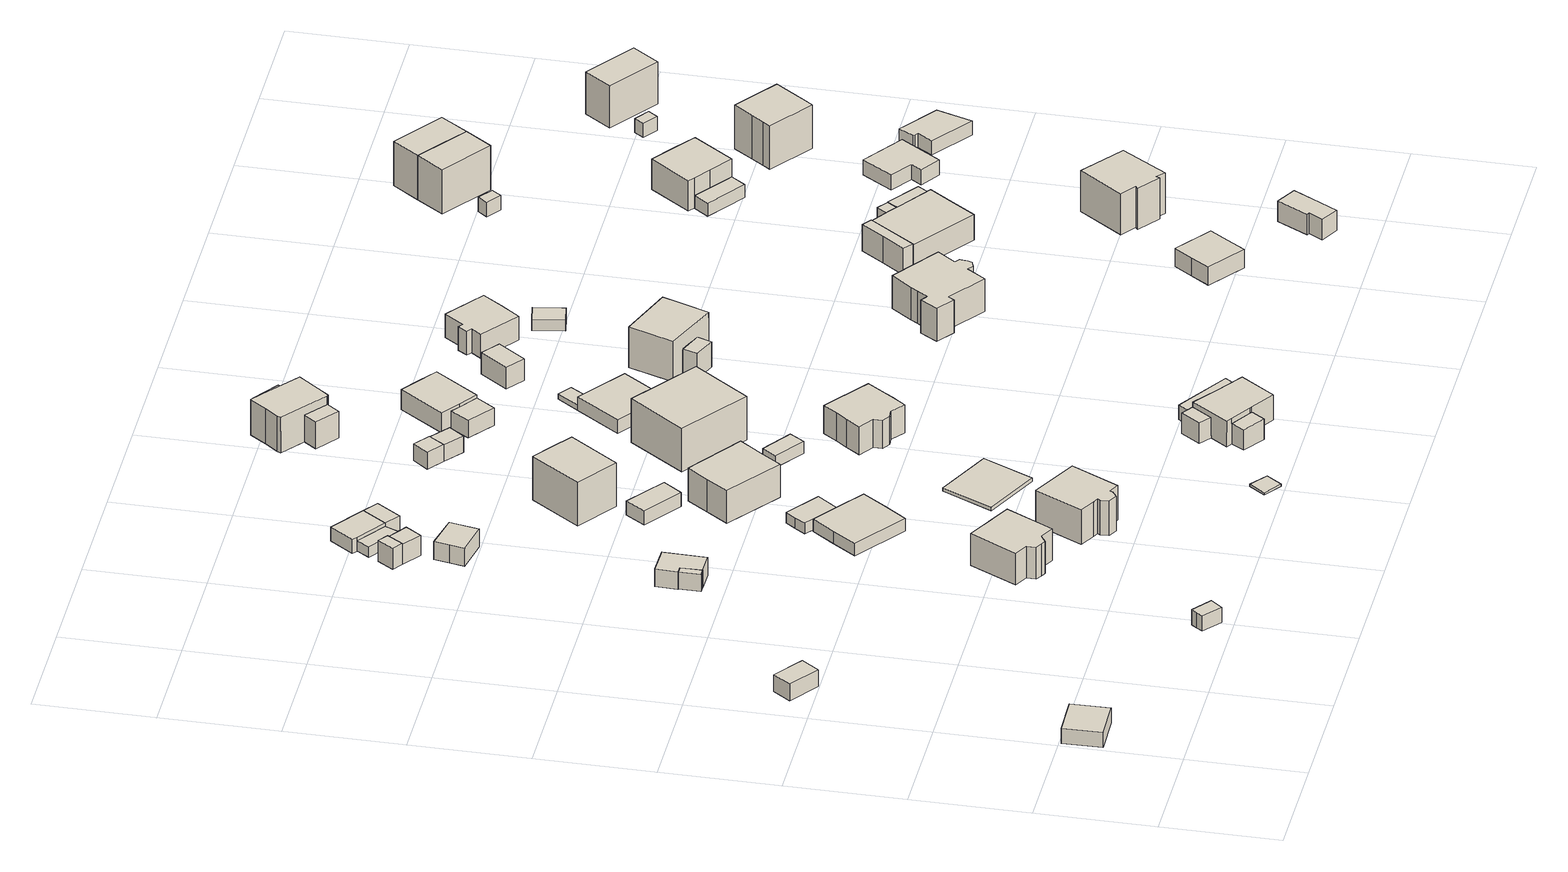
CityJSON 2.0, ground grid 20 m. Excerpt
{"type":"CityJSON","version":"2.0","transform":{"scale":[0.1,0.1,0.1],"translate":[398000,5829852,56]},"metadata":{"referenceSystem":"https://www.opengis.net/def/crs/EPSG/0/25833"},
"CityObjects":{
"building1":{"type":"Building","attributes":{"Gemeindeschluessel":"11000003","BezugspunktDach":"2200","function":"31001_1313","measuredHeight":2.83,"storeysAboveGround":1},"address":[{"country":"Germany","locality":"Berlin","thoroughfareNumber":"16 (2)","thoroughfareName":"An der Laake"}],"geometry":[{"type":"Solid","lod":"1","boundaries":[[[[0,1,2,3]],[[4,5,6,7]],[[4,7,3,2]],[[5,4,2,1]],[[6,5,1,0]],[[7,6,0,3]]]]}]},
"building2":{"type":"Building","attributes":{"Gemeindeschluessel":"11000003","BezugspunktDach":"2200","function":"31001_1313","measuredHeight":3.08,"storeysAboveGround":1},"address":[{"country":"Germany","locality":"Berlin","thoroughfareNumber":"11","thoroughfareName":"An der Laake"}],"geometry":[{"type":"Solid","lod":"1","boundaries":[[[[8,9,10,11]],[[12,13,14,15]],[[12,15,11,10]],[[13,12,10,9]],[[14,13,9,8]],[[15,14,8,11]]]]}]},
"building3":{"type":"Building","attributes":{"Gemeindeschluessel":"11000003","BezugspunktDach":"2200","function":"31001_2723","measuredHeight":3.13,"storeysAboveGround":1},"address":[{"country":"Germany","locality":"Berlin","thoroughfareNumber":"18 (1)","thoroughfareName":"An der Laake"}],"geometry":[{"type":"Solid","lod":"1","boundaries":[[[[16,17,18,19,20]],[[21,22,23,24,25]],[[21,25,20,19]],[[22,21,19,18]],[[23,22,18,17]],[[24,23,17,16]],[[25,24,16,20]]]]}]},
"building4":{"type":"Building","attributes":{"Gemeindeschluessel":"11000003","BezugspunktDach":"2200","function":"51009_1610","measuredHeight":3.19,"storeysAboveGround":0},"address":[{"country":"Germany","locality":"Berlin"}],"geometry":[{"type":"Solid","lod":"1","boundaries":[[[[26,27,28,29]],[[30,31,32,33]],[[30,33,29,28]],[[31,30,28,27]],[[32,31,27,26]],[[33,32,26,29]]]]}]},
"building5":{"type":"Building","attributes":{"Gemeindeschluessel":"11000003","BezugspunktDach":"2200","function":"31001_1313","measuredHeight":3.3,"storeysAboveGround":1},"address":[{"country":"Germany","locality":"Berlin","thoroughfareNumber":"17","thoroughfareName":"An der Laake"}],"geometry":[{"type":"Solid","lod":"1","boundaries":[[[[27,26,34,35,36,28]],[[37,38,39,40,41,42]],[[37,42,28,36]],[[38,37,36,35]],[[39,38,35,34]],[[40,39,34,26]],[[41,40,26,27]],[[42,41,27,28]]]]}]},
"building6":{"type":"Building","attributes":{"Gemeindeschluessel":"11000003","BezugspunktDach":"2200","function":"31001_1010","measuredHeight":8.3,"storeysAboveGround":1},"address":[{"country":"Germany","locality":"Berlin","thoroughfareNumber":"19","thoroughfareName":"An der Laake"}],"geometry":[{"type":"Solid","lod":"1","boundaries":[[[[43,44,45,46,47,48,49,50,51,52]],[[53,54,55,56,57,58,59,60,61,62]],[[53,62,52,51]],[[54,53,51,50]],[[55,54,50,49]],[[56,55,49,48]],[[57,56,48,47]],[[58,57,47,46]],[[59,58,46,45]],[[60,59,45,44]],[[61,60,44,43]],[[62,61,43,52]]]]}]},
"building7":{"type":"Building","attributes":{"Gemeindeschluessel":"11000003","BezugspunktDach":"2200","function":"51009_1610","measuredHeight":3.94,"storeysAboveGround":0},"address":[{"country":"Germany","locality":"Berlin"}],"geometry":[{"type":"Solid","lod":"1","boundaries":[[[[63,64,65,66]],[[67,68,69,70]],[[67,70,66,65]],[[68,67,65,64]],[[69,68,64,63]],[[70,69,63,66]]]]}]},
"building8":{"type":"Building","attributes":{"Gemeindeschluessel":"11000003","BezugspunktDach":"2200","function":"31001_1313","measuredHeight":4.16,"storeysAboveGround":1},"address":[{"country":"Germany","locality":"Berlin","thoroughfareNumber":"17 (1)","thoroughfareName":"An der Laake"}],"geometry":[{"type":"Solid","lod":"1","boundaries":[[[[71,72,73,74,75]],[[76,77,78,79,80]],[[76,80,75,74]],[[77,76,74,73]],[[78,77,73,72]],[[79,78,72,71]],[[80,79,71,75]]]]}]},
"building9":{"type":"Building","attributes":{"Gemeindeschluessel":"11000003","BezugspunktDach":"2200","function":"31001_2723","measuredHeight":4.33,"storeysAboveGround":1},"address":[{"country":"Germany","locality":"Berlin","thoroughfareNumber":"17 (2)","thoroughfareName":"An der Laake"}],"geometry":[{"type":"Solid","lod":"1","boundaries":[[[[81,82,83,84,85]],[[68,86,87,88,69]],[[68,69,85,84]],[[86,68,84,83]],[[87,86,83,82]],[[88,87,82,81]],[[69,88,81,85]]]]}]},
"building10":{"type":"Building","attributes":{"Gemeindeschluessel":"11000003","BezugspunktDach":"2200","function":"31001_1010","measuredHeight":9.08,"storeysAboveGround":1},"address":[{"country":"Germany","locality":"Berlin","thoroughfareNumber":"93","thoroughfareName":"Straße 62"}],"geometry":[{"type":"Solid","lod":"1","boundaries":[[[[89,90,91,92,93,94,95,96,97,98,99,100,101]],[[102,103,104,105,106,107,108,109,110,111,112,113,114]],[[102,114,101,100]],[[103,102,100,99]],[[104,103,99,98]],[[105,104,98,97]],[[106,105,97,96]],[[107,106,96,95]],[[108,107,95,94]],[[109,108,94,93]],[[110,109,93,92]],[[111,110,92,91]],[[112,111,91,90]],[[113,112,90,89]],[[114,113,89,101]]]]}]},
"building11":{"type":"Building","attributes":{"Gemeindeschluessel":"11000003","BezugspunktDach":"2200","function":"31001_1010","measuredHeight":3.57,"storeysAboveGround":2},"address":[{"country":"Germany","locality":"Berlin","thoroughfareNumber":"95A","thoroughfareName":"Straße 62"}],"geometry":[{"type":"Solid","lod":"1","boundaries":[[[[115,116,117,118,119,120,121]],[[122,123,124,125,126,127,128]],[[122,128,121,120]],[[123,122,120,119]],[[124,123,119,118]],[[125,124,118,117]],[[126,125,117,116]],[[127,126,116,115]],[[128,127,115,121]]]]}]},
"building12":{"type":"Building","attributes":{"Gemeindeschluessel":"11000003","BezugspunktDach":"2200","function":"51009_1610","measuredHeight":2.57,"storeysAboveGround":0},"address":[{"country":"Germany","locality":"Berlin"}],"geometry":[{"type":"Solid","lod":"1","boundaries":[[[[129,130,131,132]],[[133,134,135,136]],[[133,136,132,131]],[[134,133,131,130]],[[135,134,130,129]],[[136,135,129,132]]]]}]},
"building13":{"type":"Building","attributes":{"Gemeindeschluessel":"11000003","BezugspunktDach":"2200","function":"31001_2463","measuredHeight":3.21,"storeysAboveGround":1},"address":[{"country":"Germany","locality":"Berlin","thoroughfareNumber":"95A (1)","thoroughfareName":"Straße 62"}],"geometry":[{"type":"Solid","lod":"1","boundaries":[[[[119,118,137,138,139,140,141]],[[142,143,144,145,146,147,148]],[[142,148,141,140]],[[143,142,140,139]],[[144,143,139,138]],[[145,144,138,137]],[[146,145,137,118]],[[147,146,118,119]],[[148,147,119,141]]]]}]},
"building14":{"type":"Building","attributes":{"Gemeindeschluessel":"11000003","BezugspunktDach":"2200","function":"31001_2463","measuredHeight":2.6,"storeysAboveGround":1},"address":[{"country":"Germany","locality":"Berlin","thoroughfareNumber":"44A (1)","thoroughfareName":"Siverstorpstraße"}],"geometry":[{"type":"Solid","lod":"1","boundaries":[[[[149,150,151,152,153]],[[154,155,156,157,158]],[[154,158,153,152]],[[155,154,152,151]],[[156,155,151,150]],[[157,156,150,149]],[[158,157,149,153]]]]}]},
"building15":{"type":"Building","attributes":{"Gemeindeschluessel":"11000003","BezugspunktDach":"2200","function":"51009_1610","measuredHeight":2.59,"storeysAboveGround":0},"address":[{"country":"Germany","locality":"Berlin"}],"geometry":[{"type":"Solid","lod":"1","boundaries":[[[[159,160,151,150]],[[155,161,162,156]],[[155,156,150,151]],[[161,155,151,160]],[[162,161,160,159]],[[156,162,159,150]]]]}]},
"building16":{"type":"Building","attributes":{"Gemeindeschluessel":"11000003","BezugspunktDach":"2200","function":"31001_2463","measuredHeight":2.52,"storeysAboveGround":1},"address":[{"country":"Germany","locality":"Berlin","thoroughfareNumber":"97A (1)","thoroughfareName":"Straße 62"}],"geometry":[{"type":"Solid","lod":"1","boundaries":[[[[163,164,165,166]],[[167,168,169,170]],[[167,170,166,165]],[[168,167,165,164]],[[169,168,164,163]],[[170,169,163,166]]]]}]},
"building17":{"type":"Building","attributes":{"Gemeindeschluessel":"11000003","BezugspunktDach":"2200","function":"31001_2463","measuredHeight":0.395,"storeysAboveGround":1},"address":[{"country":"Germany","locality":"Berlin","thoroughfareNumber":"92 (1)","thoroughfareName":"Straße 62"}],"geometry":[{"type":"Solid","lod":"1","boundaries":[[[[171,172,173,174]],[[175,176,177,178]],[[175,178,174,173]],[[176,175,173,172]],[[177,176,172,171]],[[178,177,171,174]]]]}]},
"building18":{"type":"Building","attributes":{"Gemeindeschluessel":"11000003","BezugspunktDach":"2200","function":"31001_1010","measuredHeight":8.28,"storeysAboveGround":1},"address":[{"country":"Germany","locality":"Berlin","thoroughfareNumber":"97A","thoroughfareName":"Straße 62"}],"geometry":[{"type":"Solid","lod":"1","boundaries":[[[[179,180,181,182,183,184]],[[185,186,187,188,189,190]],[[185,190,184,183]],[[186,185,183,182]],[[187,186,182,181]],[[188,187,181,180]],[[189,188,180,179]],[[190,189,179,184]]]]}]},
"building19":{"type":"Building","attributes":{"Gemeindeschluessel":"11000003","BezugspunktDach":"2200","function":"31001_1010","measuredHeight":0.647,"storeysAboveGround":2},"address":[{"country":"Germany","locality":"Berlin","thoroughfareNumber":"95","thoroughfareName":"Straße 62"}],"geometry":[{"type":"Solid","lod":"1","boundaries":[[[[191,192,193,194]],[[195,196,197,198]],[[195,198,194,193]],[[196,195,193,192]],[[197,196,192,191]],[[198,197,191,194]]]]}]},
"building20":{"type":"Building","attributes":{"Gemeindeschluessel":"11000003","BezugspunktDach":"2200","function":"31001_1010","measuredHeight":9.42,"storeysAboveGround":1},"address":[{"country":"Germany","locality":"Berlin","thoroughfareNumber":"99E, 99F","thoroughfareName":"Straße 62"}],"geometry":[{"type":"Solid","lod":"1","boundaries":[[[[199,200,201,202,203]],[[204,205,206,207,208]],[[204,208,203,202]],[[205,204,202,201]],[[206,205,201,200]],[[207,206,200,199]],[[208,207,199,203]]]]}]},
"building21":{"type":"Building","attributes":{"Gemeindeschluessel":"11000003","BezugspunktDach":"2200","function":"31001_2463","measuredHeight":2.2,"storeysAboveGround":1},"address":[{"country":"Germany","locality":"Berlin","thoroughfareNumber":"97 (1)","thoroughfareName":"Straße 62"}],"geometry":[{"type":"Solid","lod":"1","boundaries":[[[[209,210,211,212]],[[213,214,215,216]],[[213,216,212,211]],[[214,213,211,210]],[[215,214,210,209]],[[216,215,209,212]]]]}]},
"building22":{"type":"Building","attributes":{"Gemeindeschluessel":"11000003","BezugspunktDach":"2200","function":"31001_2723","measuredHeight":3.14,"storeysAboveGround":1},"address":[{"country":"Germany","locality":"Berlin","thoroughfareNumber":"46 (2)","thoroughfareName":"Siverstorpstraße"}],"geometry":[{"type":"Solid","lod":"1","boundaries":[[[[217,218,219,220]],[[221,222,223,224]],[[221,224,220,219]],[[222,221,219,218]],[[223,222,218,217]],[[224,223,217,220]]]]}]},
"building23":{"type":"Building","attributes":{"Gemeindeschluessel":"11000003","function":"31001_1010"},"address":[{"country":"Germany","locality":"Berlin","thoroughfareNumber":"94","thoroughfareName":"Straße 62"}],"children":["building23-1","building23-2","building23-3"]},
"building23-1":{"type":"BuildingPart","attributes":{"BezugspunktDach":"2200","measuredHeight":5.72,"storeysAboveGround":1},"parents":["building23"],"geometry":[{"type":"MultiSurface","lod":"1","boundaries":[[[225,226,227,228,229,230,231,232]],[[233,234,235,236,237,238,239,240]],[[233,241,242,243,240,232,231]],[[234,233,231,230]],[[235,234,230,229]],[[236,235,229,228]],[[237,236,228,227]],[[244,245,227,226]],[[246,244,238,226,225]],[[240,239,225,232]],[[243,242,241,233]],[[238,237,245,244]],[[239,247,238,244,246]]]}]},
"building23-2":{"type":"BuildingPart","attributes":{"BezugspunktDach":"2200","measuredHeight":3.81,"storeysAboveGround":1},"parents":["building23"],"geometry":[{"type":"Solid","lod":"1","boundaries":[[[[242,241,248,249]],[[250,233,243,251]],[[250,251,249,248]],[[233,250,248,241]],[[251,243,242,249]],[[243,233,241,242]]]]}]},
"building23-3":{"type":"BuildingPart","attributes":{"BezugspunktDach":"2200","measuredHeight":3.81,"storeysAboveGround":1},"parents":["building23"],"geometry":[{"type":"MultiSurface","lod":"1","boundaries":[[[252,245,246,253]],[[239,237,254,255]],[[239,255,253,246]],[[254,237,245,252]],[[255,254,252,253]],[[237,256,238,244,245]],[[246,244,238,239]]]}]},
"building24":{"type":"Building","attributes":{"Gemeindeschluessel":"11000003","BezugspunktDach":"2200","function":"31001_1010","measuredHeight":7.85,"storeysAboveGround":1},"address":[{"country":"Germany","locality":"Berlin","thoroughfareNumber":"97","thoroughfareName":"Straße 62"}],"geometry":[{"type":"Solid","lod":"1","boundaries":[[[[257,258,259,260,261,262,263,264,265,266,267,268]],[[269,270,271,272,273,274,275,276,277,278,279,280]],[[269,280,268,267]],[[270,269,267,266]],[[271,270,266,265]],[[272,271,265,264]],[[273,272,264,263]],[[274,273,263,262]],[[275,274,262,261]],[[276,275,261,260]],[[277,276,260,259]],[[278,277,259,258]],[[279,278,258,257]],[[280,279,257,268]]]]}]},
"building25":{"type":"Building","attributes":{"Gemeindeschluessel":"11000003","BezugspunktDach":"2200","function":"31001_1010","measuredHeight":10.09,"storeysAboveGround":2},"address":[{"country":"Germany","locality":"Berlin","thoroughfareNumber":"99A, 99B, 99C, 99D","thoroughfareName":"Straße 62"}],"geometry":[{"type":"Solid","lod":"1","boundaries":[[[[281,282,283,284]],[[285,286,287,288]],[[285,288,284,283]],[[286,285,283,282]],[[287,286,282,281]],[[288,287,281,284]]]]}]},
"building26":{"type":"Building","attributes":{"Gemeindeschluessel":"11000003","BezugspunktDach":"2200","function":"31001_2723","measuredHeight":3.49,"storeysAboveGround":1},"address":[{"country":"Germany","locality":"Berlin","thoroughfareNumber":"48 (1)","thoroughfareName":"Siverstorpstraße"}],"geometry":[{"type":"Solid","lod":"1","boundaries":[[[[289,290,291,292,293]],[[222,294,295,296,223]],[[222,223,293,292]],[[294,222,292,291]],[[295,294,291,290]],[[296,295,290,289]],[[223,296,289,293]]]]}]},
"building27":{"type":"Building","attributes":{"Gemeindeschluessel":"11000003","BezugspunktDach":"2200","function":"31001_2463","measuredHeight":2.68,"storeysAboveGround":1},"address":[{"country":"Germany","locality":"Berlin","thoroughfareNumber":"94 (1)","thoroughfareName":"Straße 62"}],"geometry":[{"type":"Solid","lod":"1","boundaries":[[[[297,298,299,300]],[[301,302,235,233]],[[301,233,300,299]],[[302,301,299,298]],[[235,302,298,297]],[[233,235,297,300]]]]}]},
"building28":{"type":"Building","attributes":{"Gemeindeschluessel":"11000003","function":"31001_1010"},"address":[{"country":"Germany","locality":"Berlin","thoroughfareNumber":"46","thoroughfareName":"Siverstorpstraße"}],"children":["building28-1","building28-2","building28-3"]},
"building28-1":{"type":"BuildingPart","attributes":{"BezugspunktDach":"2200","measuredHeight":8.29,"storeysAboveGround":1},"parents":["building28"],"geometry":[{"type":"MultiSurface","lod":"1","boundaries":[[[303,304,305,306,307,308,309,310,311,312]],[[313,314,315,316,317,318,319,320,321,322]],[[313,322,312,311]],[[314,313,311,310]],[[315,314,310,309]],[[316,315,309,308]],[[317,316,308,307]],[[318,317,307,306],[323,324,325,317]],[[319,318,306,305]],[[320,319,305,304]],[[321,320,304,303]],[[322,326,327,328,321,303,312]],[[324,323,317,325]],[[321,328,327,326]]]}]},
"building28-2":{"type":"BuildingPart","attributes":{"BezugspunktDach":"2200","measuredHeight":5,"storeysAboveGround":1},"parents":["building28"],"geometry":[{"type":"Solid","lod":"1","boundaries":[[[[329,328,327,330]],[[326,321,331,332]],[[326,332,330,327]],[[331,321,328,329]],[[332,331,329,330]],[[321,326,327,328]]]]}]},
"building28-3":{"type":"BuildingPart","attributes":{"BezugspunktDach":"2200","measuredHeight":5,"storeysAboveGround":1},"parents":["building28"],"geometry":[{"type":"Solid","lod":"1","boundaries":[[[[324,333,334,325]],[[335,336,323,317]],[[335,317,325,334]],[[336,335,334,333]],[[323,336,333,324]],[[323,324,325,317]]]]}]},
"building29":{"type":"Building","attributes":{"Gemeindeschluessel":"11000003","function":"31001_2463"},"address":[{"country":"Germany","locality":"Berlin","thoroughfareNumber":"101 (1)","thoroughfareName":"Straße 62"}],"children":["building29-1","building29-2"]},
"building29-1":{"type":"BuildingPart","attributes":{"BezugspunktDach":"2200","measuredHeight":4.08,"storeysAboveGround":1},"parents":["building29"],"geometry":[{"type":"Solid","lod":"1","boundaries":[[[[337,338,339,340]],[[341,342,343,344]],[[341,344,340,339]],[[342,341,339,338],[345,346,347,341]],[[343,342,338,337]],[[344,343,337,340]],[[346,345,341,347]]]]}]},
"building29-2":{"type":"BuildingPart","attributes":{"BezugspunktDach":"2200","measuredHeight":1.03,"storeysAboveGround":1},"parents":["building29"],"geometry":[{"type":"Solid","lod":"1","boundaries":[[[[346,348,349,347]],[[350,351,345,341]],[[350,341,347,349]],[[351,350,349,348]],[[345,351,348,346]],[[341,345,346,347]]]]}]},
"building30":{"type":"Building","attributes":{"Gemeindeschluessel":"11000003","function":"31001_1010"},"address":[{"country":"Germany","locality":"Berlin","thoroughfareNumber":"48","thoroughfareName":"Siverstorpstraße"}],"children":["building30-1","building30-2"]},
"building30-1":{"type":"BuildingPart","attributes":{"BezugspunktDach":"2200","measuredHeight":4.28,"storeysAboveGround":1},"parents":["building30"],"geometry":[{"type":"MultiSurface","lod":"1","boundaries":[[[352,353,354,355,356,357]],[[358,359,360,361,362,363]],[[358,363,357,356]],[[359,358,356,355]],[[360,359,355,354]],[[361,360,354,353]],[[364,365,353,352]],[[363,366,367,364,362,352,357]],[[362,361,365,364]],[[362,364,367,366]]]}]},
"building30-2":{"type":"BuildingPart","attributes":{"BezugspunktDach":"2200","measuredHeight":3.19,"storeysAboveGround":1},"parents":["building30"],"geometry":[{"type":"MultiSurface","lod":"1","boundaries":[[[368,365,367,369]],[[366,361,370,371]],[[366,371,369,367]],[[361,366,362,361,365]],[[370,361,365,368]],[[371,370,368,369]],[[365,361,362,364]],[[367,364,362,366]]]}]},
"building31":{"type":"Building","attributes":{"Gemeindeschluessel":"11000003","BezugspunktDach":"2200","function":"31001_2723","measuredHeight":4.36,"storeysAboveGround":1},"address":[{"country":"Germany","locality":"Berlin","thoroughfareNumber":"50 (1)","thoroughfareName":"Siverstorpstraße"}],"geometry":[{"type":"Solid","lod":"1","boundaries":[[[[372,373,374,375,376]],[[377,378,379,380,381]],[[377,381,376,375]],[[378,377,375,374]],[[379,378,374,373]],[[380,379,373,372]],[[381,380,372,376]]]]}]},
"building32":{"type":"Building","attributes":{"Gemeindeschluessel":"11000003","function":"31001_1010"},"address":[{"country":"Germany","locality":"Berlin","thoroughfareNumber":"101","thoroughfareName":"Straße 62"}],"children":["building32-1","building32-2"]},
"building32-1":{"type":"BuildingPart","attributes":{"BezugspunktDach":"2200","measuredHeight":10.37,"storeysAboveGround":2},"parents":["building32"],"geometry":[{"type":"MultiSurface","lod":"1","boundaries":[[[382,383,384,385,386]],[[387,388,389,390,391]],[[387,391,386,385]],[[388,387,385,384]],[[389,388,384,383]],[[390,389,383,382]],[[391,392,393,394,395,390,382,386]],[[395,394,393,392]]]}]},
"building32-2":{"type":"BuildingPart","attributes":{"BezugspunktDach":"2200","measuredHeight":4.72,"storeysAboveGround":2},"parents":["building32"],"geometry":[{"type":"Solid","lod":"1","boundaries":[[[[396,394,393,397]],[[392,395,398,399]],[[392,399,397,393]],[[398,395,394,396]],[[399,398,396,397]],[[395,392,393,394]]]]}]},
"building33":{"type":"Building","attributes":{"Gemeindeschluessel":"11000003","BezugspunktDach":"2200","function":"31001_1010","measuredHeight":8.76,"storeysAboveGround":1},"address":[{"country":"Germany","locality":"Berlin","thoroughfareNumber":"100","thoroughfareName":"Straße 62"}],"geometry":[{"type":"Solid","lod":"1","boundaries":[[[[400,401,402,403,404,405,406,407,408,409,410,411,412,413,414,415,416,417]],[[418,419,420,421,422,423,424,425,426,427,428,429,430,431,432,433,434,435]],[[418,435,417,416]],[[419,418,416,415]],[[420,419,415,414]],[[421,420,414,413]],[[422,421,413,412]],[[423,422,412,411]],[[424,423,411,410]],[[425,424,410,409]],[[426,425,409,408]],[[427,426,408,407]],[[428,427,407,406]],[[429,428,406,405]],[[430,429,405,404]],[[431,430,404,403]],[[432,431,403,402]],[[433,432,402,401]],[[434,433,401,400]],[[435,434,400,417]]]]}]},
"building34":{"type":"Building","attributes":{"Gemeindeschluessel":"11000003","BezugspunktDach":"2200","function":"31001_1010","measuredHeight":6.02,"storeysAboveGround":1},"address":[{"country":"Germany","locality":"Berlin","thoroughfareNumber":"50","thoroughfareName":"Siverstorpstraße"}],"geometry":[{"type":"Solid","lod":"1","boundaries":[[[[436,437,438,439,440,441,442,443,444]],[[445,446,447,448,449,450,451,452,453]],[[445,453,444,443]],[[446,445,443,442]],[[447,446,442,441]],[[448,447,441,440]],[[449,448,440,439]],[[450,449,439,438]],[[451,450,438,437]],[[452,451,437,436]],[[453,452,436,444]]]]}]},
"building35":{"type":"Building","attributes":{"Gemeindeschluessel":"11000003","BezugspunktDach":"2200","function":"51009_1611","measuredHeight":1.99,"storeysAboveGround":0},"address":[{"country":"Germany","locality":"Berlin"}],"geometry":[{"type":"Solid","lod":"1","boundaries":[[[[454,455,456,457]],[[458,459,460,461]],[[458,461,457,456]],[[459,458,456,455]],[[460,459,455,454]],[[461,460,454,457]]]]}]},
"building36":{"type":"Building","attributes":{"Gemeindeschluessel":"11000003","BezugspunktDach":"2200","function":"31001_1010","measuredHeight":3.83,"storeysAboveGround":1},"address":[{"country":"Germany","locality":"Berlin","thoroughfareNumber":"98","thoroughfareName":"Straße 62"}],"geometry":[{"type":"Solid","lod":"1","boundaries":[[[[462,463,464,465,466,467]],[[468,469,470,471,472,473]],[[468,473,467,466]],[[469,468,466,465]],[[470,469,465,464]],[[471,470,464,463]],[[472,471,463,462]],[[473,472,462,467]]]]}]},
"building37":{"type":"Building","attributes":{"Gemeindeschluessel":"11000003","BezugspunktDach":"2200","function":"51009_1610","measuredHeight":5.91,"storeysAboveGround":0},"address":[{"country":"Germany","locality":"Berlin"}],"geometry":[{"type":"Solid","lod":"1","boundaries":[[[[474,475,476,477,478,479]],[[480,481,482,483,484,485]],[[480,485,479,478]],[[481,480,478,477]],[[482,481,477,476]],[[483,482,476,475]],[[484,483,475,474]],[[485,484,474,479]]]]}]},
"building38":{"type":"Building","attributes":{"Gemeindeschluessel":"11000003","BezugspunktDach":"2200","function":"31001_2723","measuredHeight":3.85,"storeysAboveGround":1},"address":[{"country":"Germany","locality":"Berlin","thoroughfareNumber":"51A (1)","thoroughfareName":"Ingwäonenweg"}],"geometry":[{"type":"Solid","lod":"1","boundaries":[[[[486,487,488,489,490,491]],[[492,493,494,495,496,497]],[[492,497,491,490]],[[493,492,490,489]],[[494,493,489,488]],[[495,494,488,487]],[[496,495,487,486]],[[497,496,486,491]]]]}]},
"building39":{"type":"Building","attributes":{"Gemeindeschluessel":"11000003","function":"31001_1010"},"address":[{"country":"Germany","locality":"Berlin","thoroughfareNumber":"102","thoroughfareName":"Straße 62"}],"children":["building39-1","building39-2"]},
"building39-1":{"type":"BuildingPart","attributes":{"BezugspunktDach":"2200","measuredHeight":5.48,"storeysAboveGround":1},"parents":["building39"],"geometry":[{"type":"Solid","lod":"1","boundaries":[[[[498,499,500,501,502,503,504,505]],[[483,482,506,507,508,509,510,484]],[[483,484,505,504]],[[482,483,504,503]],[[506,482,503,502]],[[507,506,502,501]],[[508,507,501,500],[508,511,512,507]],[[509,508,500,499]],[[510,509,499,498]],[[484,510,498,505]],[[511,508,507,512]]]]}]},
"building39-2":{"type":"BuildingPart","attributes":{"BezugspunktDach":"2200","measuredHeight":4.04,"storeysAboveGround":1},"parents":["building39"],"geometry":[{"type":"Solid","lod":"1","boundaries":[[[[511,513,514,512]],[[515,516,508,507]],[[515,507,512,514]],[[516,515,514,513]],[[508,516,513,511]],[[507,508,511,512]]]]}]},
"building40":{"type":"Building","attributes":{"Gemeindeschluessel":"11000003","BezugspunktDach":"2200","function":"51009_1610","measuredHeight":3.71,"storeysAboveGround":0},"address":[{"country":"Germany","locality":"Berlin"}],"geometry":[{"type":"Solid","lod":"1","boundaries":[[[[517,518,519,520]],[[521,522,523,524]],[[521,524,520,519]],[[522,521,519,518]],[[523,522,518,517]],[[524,523,517,520]]]]}]},
"building41":{"type":"Building","attributes":{"Gemeindeschluessel":"11000003","BezugspunktDach":"2200","function":"31001_1010","measuredHeight":8.53,"storeysAboveGround":1},"address":[{"country":"Germany","locality":"Berlin","thoroughfareNumber":"100A","thoroughfareName":"Straße 62"}],"geometry":[{"type":"Solid","lod":"1","boundaries":[[[[525,526,527,528,529,530,531,532,533]],[[534,535,536,537,538,539,540,541,542]],[[534,542,533,532]],[[535,534,532,531]],[[536,535,531,530]],[[537,536,530,529]],[[538,537,529,528]],[[539,538,528,527]],[[540,539,527,526]],[[541,540,526,525]],[[542,541,525,533]]]]}]},
"building42":{"type":"Building","attributes":{"Gemeindeschluessel":"11000003","BezugspunktDach":"2200","function":"31001_2463","measuredHeight":4.2,"storeysAboveGround":1},"address":[{"country":"Germany","locality":"Berlin","thoroughfareNumber":"100A (1)","thoroughfareName":"Straße 62"}],"geometry":[{"type":"Solid","lod":"1","boundaries":[[[[543,544,545,546,547]],[[548,549,550,536,535]],[[548,535,547,546]],[[549,548,546,545]],[[550,549,545,544]],[[536,550,544,543]],[[535,536,543,547]]]]}]},
"building43":{"type":"Building","attributes":{"Gemeindeschluessel":"11000003","BezugspunktDach":"2200","function":"31001_2463","measuredHeight":2.5,"storeysAboveGround":1},"address":[{"country":"Germany","locality":"Berlin","thoroughfareNumber":"62 (1)","thoroughfareName":"Siverstorpstraße"}],"geometry":[{"type":"Solid","lod":"1","boundaries":[[[[551,552,553,554]],[[555,556,557,558]],[[555,558,554,553]],[[556,555,553,552]],[[557,556,552,551]],[[558,557,551,554]]]]}]},
"building44":{"type":"Building","attributes":{"Gemeindeschluessel":"11000003","BezugspunktDach":"2200","function":"31001_2723","measuredHeight":2.73,"storeysAboveGround":1},"address":[{"country":"Germany","locality":"Berlin","thoroughfareNumber":"55B (1)","thoroughfareName":"Siverstorpstraße"}],"geometry":[{"type":"Solid","lod":"1","boundaries":[[[[559,560,561,562]],[[563,564,565,566]],[[563,566,562,561]],[[564,563,561,560]],[[565,564,560,559]],[[566,565,559,562]]]]}]},
"building45":{"type":"Building","attributes":{"Gemeindeschluessel":"11000003","BezugspunktDach":"2200","function":"31001_1010","measuredHeight":7.96,"storeysAboveGround":1},"address":[{"country":"Germany","locality":"Berlin","thoroughfareNumber":"62","thoroughfareName":"Siverstorpstraße"}],"geometry":[{"type":"Solid","lod":"1","boundaries":[[[[567,568,569,570,571,572,573]],[[574,575,576,577,578,579,580]],[[574,580,573,572]],[[575,574,572,571]],[[576,575,571,570]],[[577,576,570,569]],[[578,577,569,568]],[[579,578,568,567]],[[580,579,567,573]]]]}]},
"building46":{"type":"Building","attributes":{"Gemeindeschluessel":"11000003","BezugspunktDach":"2200","function":"31001_1010","measuredHeight":2.76,"storeysAboveGround":1},"address":[{"country":"Germany","locality":"Berlin","thoroughfareNumber":"104","thoroughfareName":"Straße 62"}],"geometry":[{"type":"Solid","lod":"1","boundaries":[[[[581,582,583,584,585,586]],[[587,588,589,590,591,592]],[[587,592,586,585]],[[588,587,585,584]],[[589,588,584,583]],[[590,589,583,582]],[[591,590,582,581]],[[592,591,581,586]]]]}]},
"building47":{"type":"Building","attributes":{"Gemeindeschluessel":"11000003","BezugspunktDach":"2200","function":"31001_1010","measuredHeight":10.26,"storeysAboveGround":2},"address":[{"country":"Germany","locality":"Berlin","thoroughfareNumber":"55B","thoroughfareName":"Siverstorpstraße"}],"geometry":[{"type":"Solid","lod":"1","boundaries":[[[[593,594,595,596,597]],[[598,599,600,601,602]],[[598,602,597,596]],[[599,598,596,595]],[[600,599,595,594]],[[601,600,594,593]],[[602,601,593,597]]]]}]},
"building48":{"type":"Building","attributes":{"Gemeindeschluessel":"11000003","BezugspunktDach":"2200","function":"31001_1010","measuredHeight":10.28,"storeysAboveGround":2},"address":[{"country":"Germany","locality":"Berlin","thoroughfareNumber":"55A","thoroughfareName":"Siverstorpstraße"}],"geometry":[{"type":"Solid","lod":"1","boundaries":[[[[594,603,604,605,596]],[[606,607,608,600,598]],[[606,598,596,605]],[[607,606,605,604]],[[608,607,604,603]],[[600,608,603,594]],[[598,600,594,596]]]]}]},
"building49":{"type":"Building","attributes":{"Gemeindeschluessel":"11000003","BezugspunktDach":"2200","function":"31001_1010","measuredHeight":8.61,"storeysAboveGround":1},"address":[{"country":"Germany","locality":"Berlin","thoroughfareNumber":"64","thoroughfareName":"Siverstorpstraße"}],"geometry":[{"type":"Solid","lod":"1","boundaries":[[[[609,610,611,612,613,614,615,616]],[[617,618,619,620,621,622,623,624]],[[617,624,616,615]],[[618,617,615,614]],[[619,618,614,613]],[[620,619,613,612]],[[621,620,612,611]],[[622,621,611,610]],[[623,622,610,609]],[[624,623,609,616]]]]}]},
"building50":{"type":"Building","attributes":{"Gemeindeschluessel":"11000003","BezugspunktDach":"2200","function":"31001_2723","measuredHeight":3.05,"storeysAboveGround":1},"address":[{"country":"Germany","locality":"Berlin","thoroughfareNumber":"104 (1)","thoroughfareName":"Straße 62"}],"geometry":[{"type":"Solid","lod":"1","boundaries":[[[[625,626,627,628,629,630,631]],[[632,633,634,635,636,637,638]],[[632,638,631,630]],[[633,632,630,629]],[[634,633,629,628]],[[635,634,628,627]],[[636,635,627,626]],[[637,636,626,625]],[[638,637,625,631]]]]}]},
"building51":{"type":"Building","attributes":{"Gemeindeschluessel":"11000003","BezugspunktDach":"2200","function":"31001_2723","measuredHeight":2.62,"storeysAboveGround":1},"address":[{"country":"Germany","locality":"Berlin","thoroughfareNumber":"57A (1)","thoroughfareName":"Siverstorpstraße"}],"geometry":[{"type":"Solid","lod":"1","boundaries":[[[[639,640,641,642]],[[643,644,645,646]],[[643,646,642,641]],[[644,643,641,640]],[[645,644,640,639]],[[646,645,639,642]]]]}]},
"building52":{"type":"Building","attributes":{"Gemeindeschluessel":"11000003","BezugspunktDach":"2200","function":"31001_1010","measuredHeight":9.53,"storeysAboveGround":2},"address":[{"country":"Germany","locality":"Berlin","thoroughfareNumber":"57A","thoroughfareName":"Siverstorpstraße"}],"geometry":[{"type":"Solid","lod":"1","boundaries":[[[[647,648,649,650,651]],[[652,653,654,655,656]],[[652,656,651,650]],[[653,652,650,649]],[[654,653,649,648]],[[655,654,648,647]],[[656,655,647,651]]]]}]}
},
"vertices":[
[11,130,35],[83,132,35],[82,199,35],[9,197,35],[82,199,7],[83,132,7],[11,130,7],[9,197,7],
[84,600,46],[106,630,46],[56,666,46],[34,636,46],[56,666,15],[106,630,15],[84,600,15],[34,636,15],
[403,20,36],[419,40,36],[387,65,36],[379,55,36],[372,45,36],[379,55,8],[387,65,8],[419,40,8],[403,20,8],[372,45,8],
[320,833,54],[320,869,54],[308,869,54],[308,833,54],[308,869,22],[320,869,22],[320,833,22],[308,833,22],
[358,832,54],[359,906,54],[309,907,54],[309,907,21],[359,906,21],[358,832,21],[320,833,21],[320,869,21],[308,869,21],
[455,343,76],[455,327,76],[466,321,76],[474,317,76],[488,326,76],[513,313,76],[555,394,76],[514,415,76],[474,436,76],[432,355,76],[474,436,17],[514,415,17],[555,394,17],[513,313,17],[488,326,17],[474,317,17],[466,321,17],[455,327,17],[455,343,17],[432,355,17],
[292,1307,61],[310,1334,61],[294,1346,61],[275,1319,61],[294,1346,22],[310,1334,22],[292,1307,22],[275,1319,22],
[365,1199,56],[375,1249,56],[315,1261,56],[310,1235,56],[305,1210,56],[310,1235,23],[315,1261,23],[375,1249,23],[365,1199,23],[305,1210,23],
[324,1284,59],[343,1311,59],[326,1322,59],[310,1334,59],[292,1307,59],[326,1322,22],[343,1311,22],[324,1284,22],
[598,264,79],[607,260,79],[604,255,79],[605,241,79],[620,233,79],[627,237,79],[632,241,79],[634,245,79],[652,237,79],[694,318,79],[654,339,79],[613,360,79],[571,279,79],[613,360,15],[654,339,15],[694,318,15],[652,237,15],[634,245,15],[632,241,15],[627,237,15],[620,233,15],[605,241,15],[604,255,15],[607,260,15],[598,264,15],[571,279,15],
[552,556,40],[581,595,40],[609,634,40],[562,668,40],[522,697,40],[493,658,40],[465,619,40],[493,658,17],[522,697,17],[562,668,17],[609,634,17],[581,595,17],[552,556,17],[465,619,17],
[354,1325,42],[365,1349,42],[315,1384,42],[301,1362,42],[315,1384,23],[365,1349,23],[354,1325,23],[301,1362,23],
[575,685,40],[588,702,40],[533,742,40],[520,725,40],[508,708,40],[520,725,20],[533,742,20],[588,702,20],[575,685,20],[562,668,20],[522,697,20],[508,708,20],
[315,1384,48],[365,1349,48],[394,1390,48],[337,1430,48],[308,1390,48],[337,1430,22],[394,1390,22],[365,1349,22],[315,1384,22],[308,1390,22],
[390,1331,48],[419,1372,48],[419,1372,22],[390,1331,22],
[541,912,50],[565,944,50],[500,991,50],[477,958,50],[500,991,24],[565,944,24],[541,912,24],[477,958,24],
[810,8,12],[829,34,12],[800,56,12],[780,29,12],[800,56,8],[829,34,8],[810,8,8],[780,29,8],
[597,765,86],[624,802,86],[651,839,86],[558,904,86],[532,868,86],[506,832,86],[532,868,25],[558,904,25],[651,839,25],[624,802,25],[597,765,25],[506,832,25],
[730,389,25],[771,475,25],[674,521,25],[633,435,25],[674,521,19],[771,475,19],[730,389,19],[633,435,19],
[524,1012,103],[584,1095,103],[551,1120,103],[517,1144,103],[456,1060,103],[517,1144,22],[551,1120,22],[584,1095,22],[524,1012,22],[456,1060,22],
[725,753,50],[742,778,50],[692,812,50],[675,789,50],[692,812,28],[742,778,28],[725,753,28],[675,789,28],
[595,1302,56],[614,1329,56],[588,1349,56],[567,1323,56],[588,1349,25],[614,1329,25],[595,1302,25],[567,1323,25],
[900,105,65],[936,83,65],[939,81,65],[981,55,65],[1022,113,65],[978,143,65],[935,174,65],[890,111,65],[935,174,18],[978,143,18],[1022,113,18],[981,55,18],[939,81,18],[936,83,18],[900,105,18],[890,111,18],[935,174,56],[911,140,56],[911,140,18],[936,83,56],[939,81,56],[900,105,56],[904,102,18],
[914,188,56],[891,155,56],[914,188,18],[891,155,18],
[923,58,56],[886,83,56],[923,58,18],[886,83,18],[937,82,18],
[763,650,80],[764,635,80],[777,626,80],[792,628,80],[815,610,80],[833,634,80],[847,654,80],[864,678,80],[788,734,80],[770,710,80],[755,691,80],[738,667,80],[755,691,28],[770,710,28],[788,734,28],[864,678,28],[847,654,28],[833,634,28],[815,610,28],[792,628,28],[777,626,28],[764,635,28],[763,650,28],[738,667,28],
[748,849,107],[818,944,107],[706,1025,107],[637,930,107],[706,1025,26],[818,944,26],[748,849,26],[637,930,26],
[627,1277,55],[637,1290,55],[647,1303,55],[614,1329,55],[595,1302,55],[647,1303,25],[637,1290,25],[627,1277,25],
[1022,113,45],[1044,144,45],[953,200,45],[935,174,45],[953,200,18],[1044,144,18],
[643,1498,92],[645,1497,92],[667,1524,92],[688,1551,92],[628,1599,92],[609,1613,92],[608,1612,92],[588,1585,92],[570,1563,92],[566,1557,92],[570,1563,26],[588,1585,26],[608,1612,26],[609,1613,26],[628,1599,26],[688,1551,26],[667,1524,26],[645,1497,26],[643,1498,26],[566,1557,26],[669,1566,26],[669,1566,76],[628,1599,76],[606,1527,26],[606,1527,76],[643,1498,76],
[627,1476,76],[589,1505,76],[627,1476,26],[589,1505,26],
[683,1584,76],[639,1615,76],[639,1615,26],[683,1584,26],
[804,991,54],[857,1066,54],[776,1125,54],[722,1050,54],[776,1125,29],[857,1066,29],[804,991,29],[722,1050,29],[799,1108,29],[799,1108,39],[776,1125,39],
[824,1145,39],[802,1161,39],[802,1161,29],[824,1145,29],
[705,1299,63],[736,1278,63],[790,1353,63],[759,1375,63],[728,1397,63],[674,1321,63],[728,1397,26],[759,1375,26],[790,1353,26],[736,1278,26],[705,1299,26],[674,1321,26],[705,1299,58],[736,1278,58],[690,1310,26],[690,1310,58],
[712,1245,58],[668,1278,58],[712,1245,26],[668,1278,26],
[846,1224,68],[881,1271,68],[866,1283,68],[851,1294,68],[816,1247,68],[851,1294,28],[866,1283,28],[881,1271,28],[846,1224,28],[816,1247,28],
[975,956,108],[990,996,108],[1004,1035,108],[908,1070,108],[881,993,108],[908,1070,33],[1004,1035,33],[990,996,33],[975,956,33],[881,993,33],[905,983,33],[905,983,80],[944,968,80],[944,968,33],
[935,943,80],[897,958,80],[935,943,33],[897,958,33],
[1105,590,96],[1112,601,96],[1175,555,96],[1197,587,96],[1207,580,96],[1215,583,96],[1218,584,96],[1221,592,96],[1221,596,96],[1222,605,96],[1214,611,96],[1237,642,96],[1155,699,96],[1128,663,96],[1120,651,96],[1106,633,96],[1094,641,96],[1075,612,96],[1094,641,35],[1106,633,35],[1120,651,35],[1128,663,35],[1155,699,35],[1237,642,35],[1214,611,35],[1222,605,35],[1221,596,35],[1221,592,35],[1218,584,35],[1215,583,35],[1207,580,35],[1197,587,35],[1175,555,35],[1112,601,35],[1105,590,35],[1075,612,35],
[960,1256,72],[985,1289,72],[1009,1322,72],[944,1370,72],[920,1337,72],[912,1343,72],[901,1327,72],[909,1321,72],[896,1304,72],[909,1321,28],[901,1327,28],[912,1343,28],[920,1337,28],[944,1370,28],[1009,1322,28],[985,1289,28],[960,1256,28],[896,1304,28],
[999,1189,49],[1034,1195,49],[1025,1248,49],[989,1241,49],[1025,1248,29],[1034,1195,29],[999,1189,29],[989,1241,29],
[1390,184,63],[1411,215,63],[1433,246,63],[1372,291,63],[1350,260,63],[1329,229,63],[1350,260,29],[1372,291,29],[1433,246,29],[1411,215,29],[1390,184,29],[1329,229,29],
[1270,689,84],[1298,728,84],[1326,767,84],[1310,778,84],[1282,739,84],[1254,701,84],[1282,739,35],[1310,778,35],[1326,767,35],[1298,728,35],[1270,689,35],[1254,701,35],
[1523,63,68],[1566,140,68],[1531,159,68],[1502,106,68],[1506,104,68],[1492,80,68],[1506,104,30],[1502,106,30],[1531,159,30],[1566,140,30],[1523,63,30],[1492,80,30],
[1376,613,82],[1405,654,82],[1434,694,82],[1380,731,82],[1362,744,82],[1326,767,82],[1298,728,82],[1270,689,82],[1362,744,35],[1380,731,35],[1434,694,35],[1405,654,35],[1376,613,35],[1434,694,75],[1380,731,75],
[1450,717,75],[1397,755,75],[1397,755,35],[1450,717,35],
[1380,731,74],[1397,755,74],[1379,768,74],[1362,744,74],[1379,768,37],[1397,755,37],[1380,731,37],[1362,744,37],
[1457,371,114],[1453,367,114],[1489,339,114],[1492,345,114],[1506,334,114],[1557,411,114],[1511,446,114],[1486,465,114],[1432,390,114],[1486,465,38],[1511,446,38],[1557,411,38],[1506,334,38],[1492,345,38],[1489,339,38],[1453,367,38],[1457,371,38],[1432,390,38],
[1557,411,71],[1561,407,71],[1577,431,71],[1526,467,71],[1511,446,71],[1526,467,38],[1577,431,38],[1561,407,38],
[1423,989,61],[1441,1013,61],[1376,1059,61],[1358,1035,61],[1376,1059,37],[1441,1013,37],[1423,989,37],[1358,1035,37],
[1318,1357,60],[1330,1373,60],[1306,1391,60],[1294,1375,60],[1306,1391,33],[1330,1373,33],[1318,1357,33],[1294,1375,33],
[1376,1059,94],[1403,1040,94],[1441,1013,94],[1491,1082,94],[1454,1109,94],[1416,1136,94],[1365,1067,94],[1416,1136,38],[1454,1109,38],[1491,1082,38],[1441,1013,38],[1403,1040,38],[1376,1059,38],[1365,1067,38],
[1525,743,66],[1512,725,66],[1546,703,66],[1593,772,66],[1523,820,66],[1488,768,66],[1523,820,38],[1593,772,38],[1546,703,38],[1512,725,38],[1525,743,38],[1488,768,38],
[1369,1384,117],[1402,1429,117],[1360,1460,117],[1318,1490,117],[1285,1444,117],[1318,1490,35],[1360,1460,35],[1402,1429,35],[1369,1384,35],[1285,1444,35],
[1435,1475,117],[1393,1505,117],[1351,1535,117],[1351,1535,35],[1393,1505,35],[1435,1475,35],
[1581,913,120],[1590,925,120],[1605,946,120],[1629,979,120],[1556,1032,120],[1532,999,120],[1517,978,120],[1508,966,120],[1517,978,39],[1532,999,39],[1556,1032,39],[1629,979,39],[1605,946,39],[1590,925,39],[1581,913,39],[1508,966,39],
[1669,675,65],[1689,736,65],[1624,783,65],[1609,757,65],[1612,755,65],[1616,751,65],[1600,726,65],[1616,751,39],[1612,755,39],[1609,757,39],[1624,783,39],[1689,736,39],[1669,675,39],[1600,726,39],
[1587,1162,63],[1599,1178,63],[1574,1195,63],[1563,1179,63],[1574,1195,37],[1599,1178,37],[1587,1162,37],[1563,1179,37],
[1657,1175,119],[1690,1220,119],[1648,1250,119],[1606,1280,119],[1573,1235,119],[1606,1280,41],[1648,1250,41],[1690,1220,41],[1657,1175,41],[1573,1235,41]
]}
